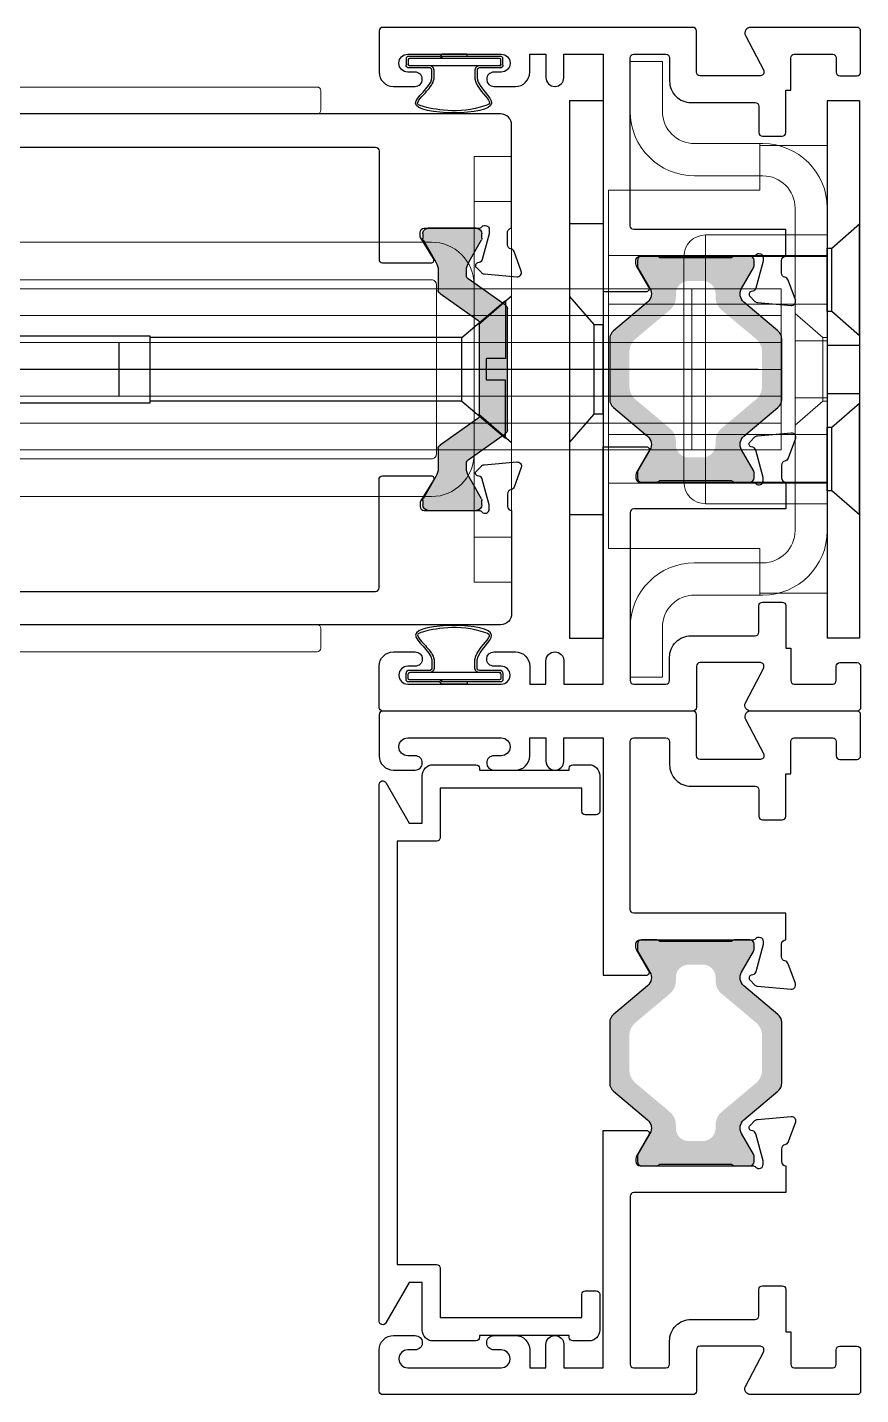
# Model space of a CAD drawing. Extents: x -26.6 to 43.3, y -2.7 to 27.6.
# Drawn here: x -24.236 to -21.911, y 1.838 to 5.654 of the extents above; entities that cross this region are included whole.
import ezdxf

# ---------------------------------------------------------------- set-up
doc = ezdxf.new("R2010")
doc.units = 0
doc.header["$LTSCALE"] = 0.25
doc.header["$MEASUREMENT"] = 0
doc.layers.get('0').update_dxf_attribs({"linetype": 'CONTINUOUS'})
for name, color, linetype in [('BACKUP PLATE', 6, 'CONTINUOUS'), ('DIM', 7, 'CONTINUOUS'), ('ELEV_FRAME', 1, 'CONTINUOUS'), ('FRAME', 1, 'CONTINUOUS'), ('I-STRUT', 7, 'CONTINUOUS'), ('SEAL', 7, 'CONTINUOUS'), ('STRIKE PLATE', 3, 'CONTINUOUS'), ('VENT', 5, 'CONTINUOUS')]:
    doc.layers.add(name, color=color, linetype=linetype)

# ---------------------------------------------------------------- blocks, each defined once
blk = doc.blocks.new('24889_20mmX6mm_Std_I-Strut')
at = {"layer": 'I-STRUT'}
h = blk.add_hatch(color=256, dxfattribs=at)
h.dxf.hatch_style = 1
h.paths.add_polyline_path([(0.2523784126389996, 0.1091365112897353, -0.1034709422062629), (0.2559050000002117, 0.1124464773815816, -0.1377400364540632), (0.2620534174340188, 0.1141730000000507), (0.2757969243228908, 0.1141730000000507, -0.1316524975872456), (0.2994189243235938, 0.1078435041762624), (0.3615473138323653, 0.07197366176910425, 0.1316524975872446), (0.3656811638321793, 0.07086600000002363), (0.3779519999999836, 0.07086600000002363, 0.414213562373095), (0.3936999999998534, 0.08661399999989339), (0.3936999999998534, 0.2204720000002469, 0.4142135623730955), (0.3779520000000405, 0.2362200000000598), (0.3656811638321864, 0.2362200000000598, 0.1316524975874874), (0.3615473138321681, 0.2351123382309224), (0.2994189243235388, 0.1992424958237677, -0.1316524975874863), (0.2757969243230809, 0.1929130000000328), (0.2210639678734747, 0.1929130000000328, 0.2446984432288908), (0.2113889630786119, 0.1878765112899003), (0.1373218134201508, 0.0820976591402216, -0.2446984432288907), (0.1308718102233941, 0.07874000000003889), (-0.1308718102236215, 0.07874000000003889, -0.2446984432293208), (-0.1373218134203862, 0.08209765914023226), (-0.2113889630783996, 0.1878765112896374, 0.244698443229322), (-0.2210639678737483, 0.1929130000000328), (-0.275796924323422, 0.1929130000000328, -0.1316524975869027), (-0.2994189243231489, 0.199242495823543), (-0.3228340000000571, 0.2127611960686409), (-0.3615473138323573, 0.2351123382309188, 0.1316524975872779), (-0.3656811638323987, 0.2362200000000598), (-0.3779520000000804, 0.2362200000000598, 0.414213562373096), (-0.3937000000000808, 0.2204720000000595), (-0.3937000000000808, 0.08661400000009234, 0.4142135623730951), (-0.3779520000000121, 0.07086600000002363), (-0.365681163832293, 0.07086600000002363, 0.1316524975875585), (-0.3615473138322578, 0.07197366176916553), (-0.3228340000000571, 0.0943248039314426), (-0.2994189243229188, 0.1078435041766772, -0.1316524975869355), (-0.2757969243237097, 0.1141730000000507), (-0.2620534174340499, 0.1141730000000507, -0.2446984432288956), (-0.2523784126390938, 0.1091365112898695), (-0.1794867921009784, 0.005036488710274512, 0.2446984432288947), (-0.1698117873058429, 0), (0.1698117873058971, 0, 0.2446984432289624), (0.1794867921010113, 0.005036488710264742)])
for p, q in [((-0.3779519999998229, 0.2362200000000598), (-0.3656811638322779, 0.2362200000000598)), ((-0.3615473138322614, 0.2351123382308629), (-0.3228340000000571, 0.2127611960686409)), ((0.2994189243233905, 0.1992424958236825), (0.3615473138322614, 0.2351123382309765)), ((0.3656811638322779, 0.2362200000000598), (0.3779520000002776, 0.2362200000000598)), ((-0.3937000000000808, 0.08661400000005415), (-0.3937000000000808, 0.2204720000000862)), ((-0.3228340000000571, 0.2127611960686409), (-0.2994189243233905, 0.1992424958236825)), ((-0.2757969243236857, 0.1929130000000328), (-0.2210639678737607, 0.1929130000000328)), ((0.2210639678735333, 0.1929130000000328), (0.2757969243230036, 0.1929130000000328)), ((0.3936999999998534, 0.2204720000000862), (0.3936999999998534, 0.08661399999988362)), ((-0.2113889630784342, 0.1878765112896872), (-0.1373218134203853, 0.08209765914023137)), ((0.1373218134201579, 0.08209765914023137), (0.2113889630786616, 0.1878765112899714)), ((-0.3228340000000571, 0.0943248039314426), (-0.3615473138322614, 0.07197366176916375)), ((-0.2994189243227083, 0.1078435041767989), (-0.3228340000000571, 0.0943248039314426)), ((-0.26205341743389, 0.1141730000000507), (-0.2757969243234584, 0.1141730000000507)), ((-0.1794867921009882, 0.005036488710288722), (-0.2523784126390183, 0.109136511289762)), ((-0.1308718102236526, 0.07874000000003889), (0.1308718102234252, 0.07874000000003889)), ((0.2523784126390183, 0.109136511289762), (0.1794867921009882, 0.005036488710231879)), ((0.275796924323231, 0.1141730000000507), (0.2620534174341174, 0.1141730000000507)), ((0.3615473138322614, 0.07197366176916375), (0.2994189243238452, 0.1078435041761168)), ((-0.3656811638322779, 0.07086600000002363), (-0.3779520000000502, 0.07086600000002363)), ((0.3779520000000502, 0.07086600000002363), (0.3656811638320505, 0.07086600000002363)), ((0.1698117873058891, 0), (-0.1698117873058891, 0))]:
    blk.add_line(p, q, dxfattribs=at)
for centre, radius, start, end in [((-0.3779520000000804, 0.2204720000000595), 0.01574800000000032, 89.9999999990629, 179.9999999999031), ((-0.3656811638323987, 0.2279522999999708), 0.008267700000089029, 59.99999999925708, 89.99999999916287), ((0.3656811638321864, 0.2279523000000276), 0.008267700000032071, 89.99999999936603, 119.9999999992719), ((0.3779520000000405, 0.2204720000002469), 0.01574799999981291, 359.9999999994151, 89.99999999913717), ((-0.275796924323422, 0.2401569999996465), 0.04724399999961356, 239.9999999997735, 269.9999999996801), ((-0.2210639678737483, 0.1811019999997345), 0.01181100000029822, 35.00000000023322, 90.00000000006031), ((0.2210639678734747, 0.1811020000003136), 0.01181099999971878, 89.99999999971564, 144.9999999995447), ((0.2757969243230809, 0.2401570000009192), 0.04724400000088647, 269.9999999999063, 299.9999999998129), ((-0.3779520000000121, 0.08661400000009234), 0.01574800000006871, 180.000000000139, 269.9999999998611), ((-0.2757969243237097, 0.06692900000148416), 0.04724399999856654, 89.99999999969518, 119.9999999996015), ((-0.2620534174340499, 0.1023620000002179), 0.01181099999983255, 34.99999999939556, 89.99999999922444), ((-0.1308718102236215, 0.0866140000000728), 0.007874000000034072, 214.9999999999444, 269.9999999997738), ((0.1308718102233941, 0.0866140000000728), 0.00787400000003391, 270.0000000002262, 325.0000000000555), ((0.2620534174345508, 0.1023619999996725), 0.01181100000055548, 121.3702958165582, 144.9999999998312), ((0.2620534174340188, 0.1023620000003547), 0.01181099999969604, 89.99999999952175, 121.3702958160773), ((0.2757969243228908, 0.06692899999859758), 0.04724400000145335, 59.9999999996811, 89.99999999958744), ((0.3779519999999836, 0.08661399999989339), 0.01574799999986976, 270.0000000002423, 359.9999999999644), ((-0.365681163832293, 0.07913370000008424), 0.00826770000006075, 270.0000000001046, 300.0000000000101), ((0.3656811638321793, 0.07913369999965969), 0.008267699999636058, 239.9999999992012, 269.9999999991075), ((-0.1698117873058429, 0.01181100000005131), 0.01181100000005131, 214.9999999999474, 269.999999999776), ((0.1698117873058971, 0.01181100000002289), 0.01181100000002292, 269.9999999999612, 324.9999999997889)]:
    blk.add_arc(centre, radius, start, end, dxfattribs=at)
blk = doc.blocks.new('3779-1_HP-T_Archetype_Narrow_Lock_Stile_Component-1')
blk.add_lwpolyline([(1.799853492247337, -0.08212515230280815), (0.3799995363863218, -0.08212515230280815, -0.4069682863416407), (0.3699995363863309, -0.07177215230279899), (0.3699995363863309, 0.2307069947063951, 0.414213562372991), (0.35999953638634, 0.2407069947063789), (0.2246336315193389, 0.240706994706386, 0.5855240683226153), (0.2180215598165773, 0.2289244215091912), (0.2539181075542842, 0.1701164358818232, -0.1378721067473927), (0.2556198210885441, 0.1640623971744617), (0.2556198210884872, 0.1554949733912281, -0.414213562373095), (0.244000000000085, 0.1438751523028259), (0.09156144873702488, 0.1438751523028259, 0.2134217652831125), (0.08290054545693692, 0.1400018786066397, -0.6885002580705702), (0.06261982108856046, 0.1477484259988842), (0.06261982108844677, 0.1563840906715654, -0.06554346282006429), (0.06301508150346535, 0.1593863915949782), (0.08235895380892089, 0.2315787058540764, -0.2679491924326888), (0.09057540809669717, 0.2397951601418455), (0.09496352270639363, 0.2409709519077978, 0.5773502691912592), (0.09843620489937166, 0.2539311782904861), (0.08434705279614718, 0.2680203303935969, 0.1763269807084208), (0.07714333264596007, 0.271379480266873), (-0.01448036064698499, 0.2793955147403722, 0.5486187866278737), (-0.02641215491621551, 0.2638456977052215), (-0.02641215491621551, 0.2637827213566197), (-0.006522843722677862, 0.2092002643124715, 0.2637246696222756), (0.002198108204538585, 0.2017644569215165, -0.3595082375524397), (0.01161982108851589, 0.1903544366565484), (0.01161982108851589, 0.1554949733912281, -0.4142135623730951), (0, 0.1438751523028259), (0, -0.1438751523028259, 0.414213562373095), (0.03125, -0.1751251523028259), (1.990000000000009, -0.1751251523028259, -0.4142135623730836)], format="xyb")
blk = doc.blocks.new('3773-1_Lock_Stile_Component-1')
blk.add_lwpolyline([(1.799853492247301, 0.08212515230282413), (0.3799995363863147, 0.0821251523028268, 0.4069682863404949), (0.3699995363863238, 0.07177215230282297), (0.3699995363863238, -0.2307069947063871, -0.4142135623729389), (0.3599995363863187, -0.2407069947063869), (0.2246336315193176, -0.2407069947063851, -0.5855240683225988), (0.218021559816556, -0.2289244215091921), (0.2539181075542487, -0.1701164358818241, 0.1378721067473114), (0.2556198210885228, -0.1640623971744626), (0.2556198210884659, -0.155494973391229, 0.414213562373095), (0.2440000000000637, -0.1438751523028268), (0.09156144873703198, -0.1438751523028232, -0.2134217652828743), (0.08290054545694403, -0.1400018786066672, 0.6885002580699497), (0.06261982108856756, -0.147748425998885), (0.06261982108841124, -0.1563840906715663, 0.06554346281953567), (0.06301508150345825, -0.1593863915949507), (0.08235895380892799, -0.2315787058540772, 0.2679491924323066), (0.09057540809669007, -0.2397951601418535), (0.09496352270638653, -0.2409709519077987, -0.5773502691901508), (0.09843620489936455, -0.2539311782904869), (0.08434705279614008, -0.2680203303935995, -0.1763269807082887), (0.07714333264595297, -0.271379480266889), (-0.0144803606469921, -0.2793955147403784, -0.5486187866275178), (-0.02641215491622262, -0.2638456977052219), (-0.02641215491622262, -0.2637827213566206), (-0.006522843722684968, -0.2092002643124742, -0.2637246696226841), (0.002198108204531479, -0.2017644569215258, 0.3595082375517106), (0.01161982108850879, -0.1903544366565493), (0.01161982108850879, -0.155494973391229, 0.4142135623730951), (-7.105427357601002e-15, -0.1438751523028268), (-7.105427357601002e-15, 0.1438751523028268, -0.414213562373095), (0.03124999999999289, 0.1751251523028268), (3.205000107734925, 0.1751251523028268, -0.9999999999999999)], format="xyb")
blk = doc.blocks.new('3780-HP1-T-Archetype_Narrow_Lock_Stile')
for name, p in [('3773-1_Lock_Stile_Component-1', (0.05778911099981054, 0.5378748476971731)), ('3779-1_HP-T_Archetype_Narrow_Lock_Stile_Component-1', (0.05778911099981043, -0.537874847697174))]:
    blk.add_blockref(name, p)
at = {"layer": 'I-STRUT', "rotation": 270}
blk.add_blockref('24889_20mmX6mm_Std_I-Strut', (0.0697891109998105, 4.161632797335193e-16), dxfattribs=at)
blk = doc.blocks.new('HP1-T-Archetype-Narrow-Lock-Stile')
at = {"color": 7, "linetype": 'Continuous', "lineweight": 15}
for p, q in [((0.8058891193579396, 0.7779999854048291), (0.8058891193579396, 0.7230000341022914)), ((0.9308891086807356, 0.7879999698841543), (0.8158891038372684, 0.7879999698841543)), ((2.055889049252085, 0.7879999698841543), (0.9308891086807356, 0.7879999698841543)), ((0.2733891109997928, 0.5937499999999981), (0.3783891123015892, 0.5937499999999981)), ((0.2733891109997928, 0.4687500106772101), (0.2733891109997928, 0.5937499999999981)), ((0.3783891123015892, 0.5937499999999981), (0.3783891123015892, 0.4687500106772101)), ((0.3783891123015892, 0.4687500106772101), (0.2733891109997928, 0.4687500106772101)), ((0.2733891109997928, -0.4687500106772103), (0.2733891109997928, 0.4687500106772101)), ((0.3783891123015892, -0.4687500106772103), (0.3783891123015892, 0.4687500106772101)), ((2.073389113756517, 0.3549999990097082), (0.4968891117128282, 0.354999999009708)), ((0.483389114332613, -0.2364999995984985), (0.483389114332613, 0.2364999995984806)), ((0.4968800804103757, 0.2499999969786922), (2.073389113756517, 0.2499999969786927)), ((-0.4786100610082582, 0.2249999991141335), (-0.4786100610082582, -0.2249999991141559)), ((-0.4786100610082582, 0.2249999991141353), (1.921389938991742, 0.2249999991141304)), ((-0.2290772836321975, -0.2249999991141555), (-0.229077283632201, 0.2249999991141317)), ((1.921389938991742, 0.1499999963538964), (-0.4786100610082582, 0.1499999963539013)), ((1.921389938991742, 0.07499999817694901), (-0.4786100610082582, 0.07499999817694324)), ((1.369370224460997, -9.006684287271582e-15), (-0.4786100610082582, -9.450773497121645e-15)), ((-0.4786100610082582, -0.07499999817696569), (1.921389938991742, -0.07499999817697058)), ((-0.4786100610082582, -0.1499999963539184), (1.921389938991742, -0.1499999963539179)), ((1.921389938991742, -0.2249999991141519), (-0.4786100610082582, -0.2249999991141577)), ((2.073389113756517, -0.2499999969787102), (0.4968800804051372, -0.2499999969787102)), ((0.4968891117128282, -0.3549999990097296), (2.073389113756517, -0.3549999990097296)), ((0.2733891109997928, -0.4687500106772103), (0.3783891123015892, -0.4687500106772103)), ((0.2733891109997928, -0.5937500000000019), (0.2733891109997928, -0.4687500106772103)), ((0.3783891123015892, -0.4687500106772103), (0.3783891123015892, -0.5937500000000019)), ((0.3783891123015892, -0.5937500000000019), (0.2733891109997928, -0.5937500000000019)), ((0.8058891193579405, -0.7779999854048488), (0.8058891193579405, -0.7230000341023112)), ((0.9308891086807356, -0.7879999698841741), (0.8158891038372693, -0.7879999698841741)), ((2.055889049252085, -0.7879999698841741), (0.9308891086807356, -0.7879999698841741))]:
    blk.add_line(p, q, dxfattribs=at)
at = {"color": 7, "ltscale": 0.5}
for p, q in [((0.3659937677810894, 0.1249997873375718), (0.273389110999799, 0.2054997873375582)), ((0.2733891109998061, -0.2055002126624147), (0.3659937677810894, -0.1250002126624282))]:
    blk.add_line(p, q, dxfattribs=at)
at = {"color": 7}
for p, q in [((0.4124302516958891, 0.08872478733755416), (0.2909253379725611, 0.1924997873375548)), ((0.2909253379725611, 0.1924997873375548), (0.2909253379725611, 0.02999978733755514)), ((0.4124302516958891, 0.08872478733755416), (1.281672598428571, 0.08872478733755416)), ((0.4124302516958891, -0.08872521266244617), (0.4124302516958891, 0.08872478733755416)), ((1.369370242385683, 0.07499950690410793), (1.369370206536077, -0.07500049309588354)), ((0.2909253379725611, 0.02999978733755514), (0.3439253379725584, 0.02999978733755514)), ((0.3439253379725584, -0.03000021266244536), (0.3439253379725584, 0.02999978733755514)), ((-0.4141108890002019, -9.006684287271582e-15), (0.2733891109997928, -1.901256929670581e-15)), ((0.01888911099981483, -7.230327447871332e-15), (1.984851224711935, -7.230327447871332e-15)), ((0.2909253379725594, -0.192500212662445), (0.2909253379725611, -0.03000021266244536)), ((0.2909253379725611, -0.03000021266244536), (0.3439253379725584, -0.03000021266244536)), ((0.4124302516958891, -0.08872521266244617), (0.2909253379725594, -0.192500212662445)), ((0.4124302516958891, -0.08872521266244617), (1.281672598428571, -0.08872521266244617))]:
    blk.add_line(p, q, dxfattribs=at)
blk.add_lwpolyline([(2.717238877351675, -0.09304976382623632), (1.281672598428571, -0.09304976382622433), (1.281672598428571, 0.09305023617377538), (2.717238877351675, 0.09305023617376339), (2.735088877351678, 0.07520023617376413), (2.735088877351678, -0.07519976382623351)], close=True, dxfattribs=at)
at = {"color": 7, "linetype": 'Continuous', "lineweight": 15}
for centre, radius, start, end in [((0.8158891123015946, 0.7779999999999879), 0.01000000000000156, 90, 179.9999999999992), ((0.8158891123015946, 0.7229999999999882), 0.01000000000000156, 179.9999999999992, 270), ((0.4968891123015982, 0.2364999999999905), 0.1184999999999974, 89.99999999999395, 180.0000000000008), ((0.4968891123015982, 0.2364999999999905), 0.01350000000000051, 89.99999999994728, 180.0000000000008), ((0.4968891123015982, -0.2365000000000085), 0.1185000000000009, 180.0000000000008, 270), ((0.4968891123015982, -0.2365000000000085), 0.01350000000000406, 180.0000000000008, 270.0000000000151), ((0.8158891123015954, -0.723000000000008), 0.01000000000000156, 90, 180.0000000000008), ((0.8158891123015954, -0.7780000000000077), 0.01000000000000156, 180.0000000000008, 270)]:
    blk.add_arc(centre, radius, start, end, dxfattribs=at)
blk.add_blockref('3780-HP1-T-Archetype_Narrow_Lock_Stile', (0.2155999999999985, -1.110223024625157e-16))
blk = doc.blocks.new('DFADFFADF DFD')
at = {"layer": 'BACKUP PLATE'}
for p, q in [((155.2193205440105, 38.50107561744738), (155.3093205440105, 38.50107561744738)), ((155.2193205440105, 38.50107561744738), (155.2193205440105, 37.00107561744738)), ((155.3093205440105, 38.50107561744738), (155.3093205440105, 37.00107561744738)), ((155.2969704114979, 38.08957561744739), (155.2193205440105, 38.15707561744739)), ((155.2193205440105, 37.84507561744739), (155.2193205440105, 38.1567272505126)), ((155.3093205440105, 38.08957561744739), (155.2969704114979, 38.08957561744739)), ((155.2969704114979, 37.91257561744739), (155.2969704114979, 38.08921934246597)), ((155.3093205440105, 37.91257561744739), (155.3093205440105, 38.08921934246597)), ((155.2193205440105, 37.84507561744739), (155.2969704114979, 37.91257561744739)), ((155.2969704114979, 37.91257561744739), (155.3093205440105, 37.91257561744739)), ((155.3093205440105, 37.81907561744739), (155.2193205440105, 37.81907561744739)), ((155.3093205440105, 37.81907561744739), (155.2193205440105, 37.81907561744739)), ((155.2193205440105, 37.81907561744739), (155.2193205440105, 37.68342450345674)), ((155.2193205440105, 37.81907561744739), (155.2193205440105, 37.68342450345674)), ((155.3093205440105, 37.81907561744739), (155.3093205440105, 37.68342450345674)), ((155.3093205440105, 37.81907561744739), (155.3093205440105, 37.68342450345674)), ((155.2193205440105, 37.68307561744739), (155.3093205440105, 37.68307561744739)), ((155.2193205440105, 37.68307561744739), (155.3093205440105, 37.68307561744739)), ((155.2969704114979, 37.58957561744739), (155.2193205440105, 37.65707561744739)), ((155.2193205440105, 37.34507561744739), (155.2193205440105, 37.6567272505126)), ((155.3093205440105, 37.58957561744739), (155.2969704114979, 37.58957561744739)), ((155.2969704114979, 37.41257561744739), (155.2969704114979, 37.58921934246597)), ((155.3093205440105, 37.41257561744739), (155.3093205440105, 37.58921934246597)), ((155.2193205440105, 37.34507561744739), (155.2969704114979, 37.41257561744739)), ((155.2969704114979, 37.41257561744739), (155.3093205440105, 37.41257561744739)), ((155.2193205440105, 37.00107561744738), (155.3093205440105, 37.00107561744738))]:
    blk.add_line(p, q, dxfattribs=at)
blk = doc.blocks.new('FDFDF')
at = {"color": 7, "linetype": 'Continuous', "lineweight": 15}
for p, q in [((156.2104054665689, 38.3760756174474), (156.3984054665689, 38.3760756174474)), ((156.2104054665689, 38.3760756174474), (156.2104054665689, 37.1260756174474)), ((156.2104054665689, 38.12607561744739), (156.2104054665689, 38.3760756174474)), ((156.3984054665689, 38.3760756174474), (156.3984054665689, 38.2510756174474)), ((156.3984054665689, 38.2510756174474), (156.8204054665689, 38.2510756174474)), ((156.8204054665689, 38.2510756174474), (156.8204054665689, 37.2510756174474)), ((156.5504054665689, 38.12607561744739), (156.2104054665689, 38.12607561744739)), ((156.2104054665689, 38.1260756174474), (156.2104054665689, 38.0660756174474)), ((156.5504054665689, 38.0660756174474), (156.5504054665689, 38.1260756174474)), ((156.8204054665689, 38.0690756174474), (156.2104054665689, 38.0690756174474)), ((156.2104054665689, 37.93311359111374), (156.2104054665689, 38.06903764378105)), ((156.2104054665689, 37.43607561744739), (156.2104054665689, 38.0660756174474)), ((156.2104054665689, 38.0660756174474), (156.5504054665689, 38.0660756174474)), ((156.5504054665689, 38.0660756174474), (156.5504054665689, 37.43607561744739)), ((156.6104054665689, 38.0660756174474), (156.5504054665689, 38.0660756174474)), ((156.6104054665689, 38.0660756174474), (156.6104054665689, 37.43607561744739)), ((156.8204054665689, 37.93311359111374), (156.8204054665689, 38.06903764378105)), ((156.2104054665689, 37.9330756174474), (156.8204054665689, 37.9330756174474)), ((156.8204054665689, 37.5690756174474), (156.2104054665689, 37.5690756174474)), ((156.2104054665689, 37.43311359111374), (156.2104054665689, 37.56903764378106)), ((156.8204054665689, 37.43311359111374), (156.8204054665689, 37.56903764378106)), ((156.2104054665689, 37.43607561744739), (156.2104054665689, 37.3760756174474)), ((156.5504054665689, 37.43607561744739), (156.2104054665689, 37.43607561744739)), ((156.5504054665689, 37.3760756174474), (156.5504054665689, 37.43607561744739)), ((156.6104054665689, 37.43607561744739), (156.5504054665689, 37.43607561744739)), ((156.2104054665689, 37.4330756174474), (156.8204054665689, 37.4330756174474)), ((156.5504054665689, 37.3760756174474), (156.2104054665689, 37.3760756174474)), ((156.2104054665689, 37.1260756174474), (156.2104054665689, 37.3760756174474)), ((156.3984054665689, 37.25107561744739), (156.8204054665689, 37.25107561744739)), ((156.3984054665689, 37.1260756174474), (156.3984054665689, 37.2510756174474)), ((156.3984054665689, 37.1260756174474), (156.2104054665689, 37.1260756174474))]:
    blk.add_line(p, q, dxfattribs=at)
for centre, start, end in [((156.5504054665689, 38.0660756174474), 0, 90), ((156.5504054665689, 38.0660756174474), 0, 90), ((156.5504054665689, 37.43607561744739), 270, 0), ((156.5504054665689, 37.43607561744739), 270, 0)]:
    blk.add_arc(centre, 0.06000000000000316, start, end, dxfattribs=at)
blk = doc.blocks.new('FDF')
at = {"color": 7, "linetype": 'Continuous', "lineweight": 15}
for p, q in [((158.3528240294217, 38.61007561744738), (158.2628240294217, 38.61007561744738)), ((158.2628240294217, 38.61007561744738), (158.2628240294217, 38.47107561744737)), ((158.3528240294217, 38.47107561744737), (158.3528240294217, 38.61007561744738)), ((157.9908240294217, 38.38107561744738), (157.9828240294217, 38.38107561744738)), ((158.1728240294217, 38.38107561744739), (157.9828240294217, 38.38107561744739)), ((157.9908240294217, 38.38107561744738), (157.9908240294217, 38.29107561744737)), ((157.9908240294217, 38.29107561744737), (157.9828240294217, 38.29107561744737)), ((157.9828240294217, 38.29107561744736), (158.1728240294217, 38.29107561744736)), ((157.8028240294217, 38.20107561744737), (157.8028240294217, 37.30107561744738)), ((157.8928240294217, 38.20107561744737), (157.8928240294217, 37.30107561744738)), ((157.8928240294217, 37.90707561744738), (157.8151741619342, 37.83957561744738)), ((157.8928240294217, 37.90707561744739), (157.8151741619342, 37.83957561744739)), ((157.8928240294217, 37.90707561744738), (157.8928240294217, 37.5959900961313)), ((157.8928240294217, 37.90707561744739), (157.8928240294217, 37.59599009613131)), ((157.8151741619342, 37.83957561744739), (157.8028240294217, 37.83957561744739)), ((157.8151741619342, 37.83957561744739), (157.8028240294217, 37.83957561744739)), ((157.8028240294217, 37.83957561744739), (157.8028240294217, 37.66356408932646)), ((157.8028240294217, 37.83957561744739), (157.8028240294217, 37.66356408932646)), ((157.8928240294217, 37.83057561744739), (157.8028240294217, 37.83057561744739)), ((157.8928240294217, 37.83057561744739), (157.8028240294217, 37.83057561744739)), ((157.8028240294217, 37.6715756174474), (157.8028240294217, 37.83057561744739)), ((157.8028240294217, 37.6715756174474), (157.8028240294217, 37.83057561744739)), ((157.8151741619342, 37.83957561744739), (157.8151741619342, 37.66356408932646)), ((157.8151741619342, 37.83957561744739), (157.8151741619342, 37.66356408932646)), ((157.8928240294217, 37.6715756174474), (157.8928240294217, 37.83057561744739)), ((157.8928240294217, 37.6715756174474), (157.8928240294217, 37.83057561744739)), ((157.8028240294217, 37.6715756174474), (157.8928240294217, 37.6715756174474)), ((157.8028240294217, 37.6715756174474), (157.8928240294217, 37.6715756174474)), ((157.8028240294217, 37.66257561744739), (157.8151741619342, 37.66257561744739)), ((157.8028240294217, 37.66257561744739), (157.8151741619342, 37.66257561744739)), ((157.8151741619342, 37.66257561744739), (157.8928240294217, 37.59507561744739)), ((157.8151741619342, 37.66257561744739), (157.8928240294217, 37.59507561744739)), ((157.9828240294217, 37.21107561744738), (157.9908240294217, 37.21107561744738)), ((158.1728240294217, 37.21107561744739), (157.9828240294217, 37.21107561744739)), ((157.9908240294217, 37.21107561744738), (157.9908240294217, 37.12107561744737)), ((157.9908240294217, 37.12107561744737), (157.9828240294217, 37.1210756174473)), ((157.9828240294217, 37.12107561744737), (158.1728240294217, 37.12107561744737)), ((158.2628240294217, 37.03107561744736), (158.2628240294217, 36.89207561744735)), ((158.3528240294217, 36.89207561744735), (158.3528240294217, 37.03107561744736)), ((158.2628240294217, 36.89207561744735), (158.3528240294217, 36.89207561744735))]:
    blk.add_line(p, q, dxfattribs=at)
for centre, radius, start, end in [((158.1728240294217, 38.47107561744737), 0.09000000000000075, 270, 0), ((158.1728240294217, 38.47107561744739), 0.09000000000000075, 270, 0), ((158.1728240294217, 38.47107561744737), 0.1800000000000095, 270, 0), ((158.1728240294217, 38.47107561744739), 0.1800000000000095, 270, 0), ((157.9828240294217, 38.20107561744737), 0.1800000000000095, 90, 180), ((157.9828240294217, 38.20107561744736), 0.1800000000000095, 90, 180), ((157.9828240294217, 38.20107561744737), 0.1800000000000095, 90, 180), ((157.9828240294217, 38.20107561744738), 0.1800000000000095, 90, 180), ((157.9828240294217, 38.20107561744737), 0.09000000000000075, 90, 180), ((157.9828240294217, 38.20107561744736), 0.09000000000000075, 90, 180), ((157.9828240294217, 38.20107561744737), 0.09000000000000075, 90, 180), ((157.9828240294217, 38.20107561744738), 0.08999999999999986, 90, 180), ((157.9828240294217, 37.30107561744738), 0.1800000000000814, 180, 270), ((157.9828240294217, 37.30107561744737), 0.1800000000000095, 180, 270), ((157.9828240294217, 37.30107561744739), 0.1800000000000823, 180, 270), ((157.9828240294217, 37.3010756174474), 0.1800000000000095, 180, 270), ((157.9828240294217, 37.30107561744738), 0.0900000000000043, 180, 270), ((157.9828240294217, 37.30107561744737), 0.0900000000000043, 180, 270), ((157.9828240294217, 37.30107561744739), 0.0900000000000043, 180, 270), ((157.9828240294217, 37.3010756174474), 0.0900000000000043, 180, 270), ((158.1728240294217, 37.03107561744736), 0.180000000000005, 0, 90), ((158.1728240294217, 37.03107561744739), 0.180000000000005, 0, 90), ((158.1728240294217, 37.03107561744736), 0.09000000000000075, 0, 90), ((158.1728240294217, 37.03107561744739), 0.09000000000000075, 0, 90)]:
    blk.add_arc(centre, radius, start, end, dxfattribs=at)
blk = doc.blocks.new('ERE')
at = {"layer": 'STRIKE PLATE'}
for p, q in [((162.944747456775, 38.50107561744741), (162.944747456775, 37.0010756174474)), ((163.038747456775, 38.50107561744741), (162.944747456775, 38.50107561744741)), ((163.038747456775, 38.50107561744741), (163.038747456775, 37.0010756174474)), ((162.944747456775, 38.1573256174474), (162.944747456775, 37.34482561744741)), ((162.944747456775, 38.1573256174474), (163.038747456775, 38.1573256174474)), ((163.038747456775, 37.95407561744741), (162.9709430912253, 37.8760756174474)), ((163.038747456775, 37.9540756174474), (162.9709430912253, 37.8760756174474)), ((162.9709430912253, 37.8760756174474), (162.944747456775, 37.8760756174474)), ((162.9709430912253, 37.8760756174474), (162.944747456775, 37.8760756174474)), ((162.944747456775, 37.62636702129858), (162.944747456775, 37.87578421359622)), ((162.944747456775, 37.62636702129858), (162.944747456775, 37.87578421359622)), ((162.9709430912253, 37.87578421359622), (162.9709430912253, 37.62636702129858)), ((162.9709430912253, 37.87578421359622), (162.9709430912253, 37.62636702129858)), ((162.944747456775, 37.62607561744741), (162.9709430912253, 37.62607561744741)), ((162.944747456775, 37.62607561744741), (162.9709430912253, 37.62607561744741)), ((162.9709430912253, 37.62607561744741), (163.038747456775, 37.5480756174474)), ((162.9709430912253, 37.62607561744741), (163.038747456775, 37.5480756174474)), ((162.944747456775, 37.34482561744741), (163.038747456775, 37.34482561744741)), ((163.038747456775, 37.0010756174474), (162.944747456775, 37.0010756174474))]:
    blk.add_line(p, q, dxfattribs=at)
blk = doc.blocks.new('3711-JAMB')
h = blk.add_hatch(color=7)
h.dxf.hatch_style = 1
edge = h.paths.add_edge_path(flags=16)
edge.add_arc((-0.9756627967922071, -0.7529946007007098), 0.04723978805936725, -50.00024801794848, 0, ccw=False)
edge.add_line((-0.9452978029907939, -0.7891825092799323), (-1.041083677434912, -0.8695556937262623))
edge.add_arc((-1.010718681749026, -0.9057436007236461), 0.04723978805936725, 129.9997549661711, 180.0000000046882)
edge.add_line((-1.05795846980844, -0.9057436007275115), (-1.057958469800255, -1.002256398380133))
edge.add_arc((-1.01071868174084, -1.002256398376268), 0.04723978805936725, 180.0000000046882, 230.0002480178599)
edge.add_line((-1.041083675542254, -1.038444306955377), (-0.9452978029907939, -1.118817490720041))
edge.add_arc((-0.9756627967922071, -1.155005399299149), 0.04723978805936725, 0, 50.00024801785992, ccw=False)
edge.add_line((-0.9284230087327927, -1.155005399299149), (-0.9284230087327927, -1.165118612414723))
edge.add_arc((-0.8929239754884151, -1.164623880090609), 0.03550248049539399, 180.7984510168757, 270)
edge.add_line((-0.8929239754884151, -1.200126360586047), (-0.8530366913850997, -1.200126360586047))
edge.add_arc((-0.8530366913850997, -1.164623880090609), 0.03550248049540163, 270, 359.2015489831243)
edge.add_line((-0.8175376581407221, -1.165118612414723), (-0.8175376581407221, -1.155005399299149))
edge.add_arc((-0.7702978700813077, -1.155005399299149), 0.04723978805936725, 129.99975198214, 180, ccw=False)
edge.add_line((-0.8006628638827209, -1.118817490720041), (-0.7048769913312611, -1.038444306955377))
edge.add_arc((-0.7352419851326744, -1.002256398376268), 0.04723978805936725, 309.99975198214, 359.9999999953118)
edge.add_line((-0.6880021970732599, -1.002256398380133), (-0.6880021970650745, -0.9057436007275115))
edge.add_arc((-0.7352419851244889, -0.9057436007236461), 0.04723978805936725, 359.9999999953118, 410.0002450338289)
edge.add_line((-0.7048769894386027, -0.8695556937262623), (-0.8006628638827209, -0.7891825092799323))
edge.add_arc((-0.7702978700813077, -0.7529946007007098), 0.04723978805936725, 180, 230.0002480179486, ccw=False)
edge.add_line((-0.8175376581407221, -0.7529946007007098), (-0.8175376573631041, -0.7428813848860969))
edge.add_arc((-0.8530366905701925, -0.7433761198925382), 0.03550248049539644, 0.7984553461754125, 89.99999999999994)
edge.add_line((-0.8530366905701925, -0.7078736393970999), (-0.8929239763033223, -0.7078736393970999))
edge.add_arc((-0.8929239763033223, -0.7433761198925382), 0.03550248049539646, 89.99999999999997, 179.2015489917656)
edge.add_line((-0.9284230087327927, -0.7428813875851361), (-0.9284230087327927, -0.7529946007007098))
edge = h.paths.add_edge_path()
edge.add_arc((-0.7190062874307892, -0.744033540721719), 0.03020996559096917, 149.9998669240504, 229.999849770356)
edge.add_line((-0.7384249396804847, -0.7671756660738325), (-0.6436804243341214, -0.8466761772877334))
edge.add_arc((-0.6630990765837298, -0.8698183026397673), 0.0302099655908522, -4.3875161281903274e-09, 49.99984977038582, ccw=False)
edge.add_line((-0.6328891109928776, -0.8698183026420807), (-0.6328891110067048, -1.038181697357921))
edge.add_arc((-0.6630990765978382, -1.038181697355154), 0.03020996559113343, 310.0001502295814, 359.99999999475364, ccw=False)
edge.add_line((-0.6436804243480623, -1.061323822707415), (-0.7384249396807832, -1.140824333909485))
edge.add_arc((-0.7190062874313096, -1.163966459261485), 0.03020996559073911, 130.0001502294605, 210.0001330757664)
edge.add_line((-0.7451688499972846, -1.179071502822332), (-0.7118015815510574, -1.236864997084616))
edge.add_arc((-0.722092189493682, -1.24280631421848), 0.01188258646566266, -8.757865543884691e-10, 30.000133075457086, ccw=False)
edge.add_line((-0.7102096030280194, -1.242806314218662), (-0.7102096030280052, -1.257059699991537))
edge.add_arc((-0.7220952982986635, -1.25707400472089), 0.01188570387870365, -89.93104314004029, 0.06895685987399247, ccw=False)
edge.add_line((-0.7220809935692927, -1.268959699991548), (-0.7650950439824413, -1.268959699991612))
edge.add_arc((-0.7650950439824825, -1.259048628467774), 0.009911071523837522, 216.8698979997665, 270.0000000002381, ccw=False)
edge.add_line((-0.7730239011648194, -1.264995271431054), (-0.9729367657086954, -1.264995271431012))
edge.add_arc((-0.9808656228910081, -1.259048628467727), 0.009911071523821091, 269.99999999962193, 323.13010200012695, ccw=False)
edge.add_line((-0.9808656228910735, -1.268959699991548), (-1.023879673304222, -1.268959699991534))
edge.add_arc((-1.023879673304169, -1.257077113525863), 0.01188258646567064, 179.9999999997773, 269.99999999974307, ccw=False)
edge.add_line((-1.035762259769839, -1.257077113525817), (-1.035762259769925, -1.242806314218662))
edge.add_arc((-1.023879673304436, -1.242806314218244), 0.01188258646548901, 149.9998669256889, 180.0000000020128, ccw=False)
edge.add_line((-1.034170281247029, -1.236864997084673), (-1.000803012800944, -1.179071502822474))
edge.add_arc((-1.026965575367072, -1.163966459261429), 0.0302099655909712, 329.9998669240538, 409.9998497703528)
edge.add_line((-1.007546923117374, -1.140824333909315), (-1.102280242524841, -1.061333217252958))
edge.add_arc((-1.082861590275159, -1.03819109190089), 0.03020996559092639, 180.0000000051516, 229.9998497703199, ccw=False)
edge.add_line((-1.113071555866085, -1.038191091903606), (-1.113071555880637, -0.8698089080795413))
edge.add_arc((-1.082861590282677, -0.8698089080975206), 0.03020996559796063, 130.0001501999785, 179.9999999659005, ccw=False)
edge.add_line((-1.102280242524884, -0.8466667827299972), (-1.007546923117374, -0.7671756660738325))
edge.add_arc((-1.026965575367058, -0.7440335407217112), 0.03020996559096764, 310.0001502296177, 390.0001330759343)
edge.add_line((-1.00080301280093, -0.7289284971606733), (-1.034170281247029, -0.6711350028984739))
edge.add_arc((-1.023879673304436, -0.665193685764903), 0.01188258646548903, 179.9999999979872, 210.0001330743111, ccw=False)
edge.add_line((-1.035762259769925, -0.6651936857644856), (-1.035762259769839, -0.6509228864573302))
edge.add_arc((-1.023879673304165, -0.6509228864572805), 0.01188258646567419, 90.0000000002741, 180.0000000002399, ccw=False)
edge.add_line((-1.023879673304222, -0.6390402999916063), (-0.9808656228910735, -0.6390402999915992))
edge.add_arc((-0.9808656228910081, -0.6489513715154203), 0.009911071523821091, 36.86989799987299, 90.00000000037812, ccw=False)
edge.add_line((-0.9729367657086954, -0.6430047285521354), (-0.7730239011648194, -0.6430047285520928))
edge.add_arc((-0.7650950439824825, -0.6489513715153727), 0.009911071523837522, 89.99999999976188, 143.1301020002335, ccw=False)
edge.add_line((-0.7650950439824413, -0.6390402999915352), (-0.7220809935692927, -0.6390402999915992))
edge.add_arc((-0.7220952982986528, -0.6509259952622467), 0.01188570387869289, -0.06895685982317445, 89.93104314009167, ccw=False)
edge.add_line((-0.7102096030280052, -0.6509402999915892), (-0.7102096030280194, -0.6651936857644856))
edge.add_arc((-0.7220921894936819, -0.6651936857646672), 0.01188258646566254, -30.000133075457427, 8.757865543884691e-10, ccw=False)
edge.add_line((-0.7118015815510574, -0.6711350028985308), (-0.7451688499969151, -0.7289284971606733))
for points in [[(-1.037261145540924, -0.2099999999999937), (-1.03902393579024, -0.2100000000000009, 0.414213562373095), (-1.049023935790231, -0.2199999999999989), (-1.049023935790231, -0.2938894786397661, -0.414213562373095), (-1.059023935790236, -0.3038894786397712), (-1.114023935790229, -0.3038894786397641, -0.414213562373095), (-1.124023935790234, -0.2938894786397661), (-1.124023935790234, -0.1750000000017131), (-1.137999999999991, -0.1750000000017131), (-1.137999999999991, -0.08499999999999375, 0.414213562373095), (-1.147999999999996, -0.07499999999998863), (-1.254999999999995, -0.07499999999998863, 0.4142135623734071), (-1.264999999999986, -0.08499999999999375), (-1.264999999999986, -0.125, -0.4142135623734072), (-1.274999999999991, -0.1349999999999909), (-1.323000000000008, -0.1349999999999909, -0.4142135623731991), (-1.332999999999998, -0.125), (-1.332999999999998, -0.009999999999990905, -0.4142135623734072), (-1.322999999999993, 0), (-1.025999999999982, 0, -0.5466243487299829), (-1.01145784931164, -0.02267276954174235), (-1.06249777376177, -0.1208295190363948, 0.5466243487300386), (-1.053408929581554, -0.1349999999999909), (-0.8849999999999909, -0.1349999999999909, 0.414213562373095), (-0.875, -0.125), (-0.875, -0.009999999999990905, -0.414213562373095), (-0.8649999999999807, 0), (0, 0, -0.4142135623730951), (0.01000000000001933, -0.009999999999990905), (0.01000000000001933, -0.125, -0.414213562373095), (-0.03000000000000114, -0.164999999999992), (-0.0899999999999892, -0.164999999999992, -0.4142135623733031), (-0.1099999999999994, -0.144999999999996, -0.4142135623733031), (-0.0899999999999892, -0.1250000000000142), (-0.06949999999999079, -0.125, 0.4142135623732649), (-0.04499999999997328, -0.1004999999999967), (-0.04499999999998749, -0.09950000000000614, 0.4142135623730102), (-0.069500000000005, -0.07500000000000284), (-0.3305000000000007, -0.07499999999998863, 0.4142135623730951), (-0.3549999999999898, -0.09950000000000614), (-0.3549999999999898, -0.1004999999999967, 0.4142135623732649), (-0.3305000000000007, -0.125), (-0.3099999999999881, -0.125, -0.4142135623733033), (-0.2899999999999778, -0.144999999999996), (-0.289999999999992, -0.1454999999999984, -0.414213562373095), (-0.3094999999999857, -0.164999999999992), (-0.3699999999999903, -0.164999999999992, -0.414213562373069), (-0.4099999999999824, -0.125), (-0.4099999999999966, -0.07499999999998863), (-0.4549999999999841, -0.07499999999998863), (-0.4549999999999841, -0.1399999999999864, -0.414213562373095), (-0.4799999999999898, -0.164999999999992), (-0.4804999999999922, -0.164999999999992, -0.4142135623732223), (-0.5049999999999955, -0.140500000000003), (-0.5049999999999955, -0.07499999999998863), (-0.6149999999999807, -0.07499999999998863), (-0.6149999999999807, -0.7372091800336591), (-0.7357753174103294, -0.7372091800333891, -0.58552406831656), (-0.742495577204167, -0.7252338179260676), (-0.7080116826952931, -0.6654636038216495, 0.1378721067450862), (-0.7062821253710254, -0.6593105076754853), (-0.7062821253708123, -0.6506029019247705, 0.414213562373095), (-0.7180920723856516, -0.6387929549101443), (-1.031622375139605, -0.6387929549103575, -0.2134217652853582), (-1.040424989918307, -0.63485630590489, 0.688500258071923), (-1.061037551711607, -0.6427296039147166), (-1.06103755171182, -0.6490480929042803, 0.06554346281317074), (-1.060635137525324, -0.652104732113088), (-1.040317407671282, -0.7279315322232875, 0.2679491924333423), (-1.031966514051319, -0.7362824258426315), (-1.027506600199573, -0.7374774561577695, -0.5773502691876686), (-1.023977097259277, -0.7506497404566232), (-1.038296778995317, -0.764969422192884, -0.1763269807095452), (-1.04561836791153, -0.7683835351745927), (-1.138741227106422, -0.7765307296692043, -0.5486187866238441), (-1.150868251872353, -0.760726483297816), (-1.130653507636993, -0.7051869299720934, -0.2637246696261774), (-1.1217898616827, -0.6976294563563528, 0.3595082375526705), (-1.112213988775594, -0.6860327429695587), (-1.11221398877538, -0.6506029019247705, 0.414213562373095), (-1.12402393579022, -0.6387929549099169), (-1.12402393579023, -0.5637929549104044), (-0.6999999999999922, -0.563792954910113, 0.4142135623728947), (-0.6899999999999977, -0.553792954910115), (-0.6899999999999977, -0.08499999999998664, 0.414213562373095), (-0.6999999999999993, -0.07499999999998863), (-0.789999999999992, -0.07499999999998863, 0.4142135623734071), (-0.799999999999983, -0.08499999999999375), (-0.799999999999983, -0.1500000000000057, -0.414213562373147), (-0.8599999999999852, -0.2099999999999937), (-1.039023935790237, -0.2099999999999937)], [(-1.037261145540924, -1.698000000000008), (-1.03902393579024, -1.698, -0.414213562373095), (-1.049023935790231, -1.688000000000002), (-1.049023935790231, -1.614110521360235, 0.414213562373095), (-1.059023935790236, -1.60411052136023), (-1.114023935790229, -1.604110521360237, 0.414213562373095), (-1.124023935790234, -1.614110521360235), (-1.124023935790234, -1.732999999998288), (-1.137999999999991, -1.732999999998288), (-1.137999999999991, -1.823000000000008, -0.414213562373095), (-1.147999999999996, -1.833000000000013), (-1.254999999999995, -1.833000000000013, -0.4142135623734071), (-1.264999999999986, -1.823000000000008), (-1.264999999999986, -1.783000000000001, 0.4142135623734072), (-1.274999999999991, -1.77300000000001), (-1.323000000000008, -1.77300000000001, 0.4142135623731991), (-1.332999999999998, -1.783000000000001), (-1.332999999999998, -1.89800000000001, 0.4142135623734072), (-1.322999999999993, -1.908000000000001), (-1.025999999999982, -1.908000000000001, 0.5466243487299829), (-1.01145784931164, -1.885327230458259), (-1.06249777376177, -1.787170480963606, -0.5466243487300386), (-1.053408929581554, -1.77300000000001), (-0.8849999999999909, -1.77300000000001, -0.414213562373095), (-0.875, -1.783000000000001), (-0.875, -1.89800000000001, 0.414213562373095), (-0.8649999999999807, -1.908000000000001), (0, -1.908000000000001, 0.4142135623730951), (0.01000000000001933, -1.89800000000001), (0.01000000000001933, -1.783000000000001, 0.414213562373095), (-0.03000000000000114, -1.743000000000009), (-0.0899999999999892, -1.743000000000009, 0.4142135623733031), (-0.1099999999999994, -1.763000000000005, 0.4142135623733031), (-0.0899999999999892, -1.782999999999987), (-0.06949999999999079, -1.783000000000001, -0.4142135623732649), (-0.04499999999997328, -1.807500000000005), (-0.04499999999998749, -1.808499999999995, -0.4142135623730102), (-0.069500000000005, -1.832999999999998), (-0.3305000000000007, -1.833000000000013, -0.4142135623730951), (-0.3549999999999898, -1.808499999999995), (-0.3549999999999898, -1.807500000000005, -0.4142135623732649), (-0.3305000000000007, -1.783000000000001), (-0.3099999999999881, -1.783000000000001, 0.4142135623733033), (-0.2899999999999778, -1.763000000000005), (-0.289999999999992, -1.762500000000003, 0.414213562373095), (-0.3094999999999857, -1.743000000000009), (-0.3699999999999903, -1.743000000000009, 0.414213562373069), (-0.4099999999999824, -1.783000000000001), (-0.4099999999999966, -1.833000000000013), (-0.4549999999999841, -1.833000000000013), (-0.4549999999999841, -1.768000000000015, 0.414213562373095), (-0.4799999999999898, -1.743000000000009), (-0.4804999999999922, -1.743000000000009, 0.4142135623732223), (-0.5049999999999955, -1.767499999999998), (-0.5049999999999955, -1.833000000000013), (-0.6149999999999807, -1.833000000000013), (-0.6149999999999807, -1.170790819966342), (-0.7357753174103294, -1.170790819966612, 0.58552406831656), (-0.742495577204167, -1.182766182073934), (-0.7080116826952931, -1.242536396178352, -0.1378721067450862), (-0.7062821253710254, -1.248689492324516), (-0.7062821253708123, -1.257397098075231, -0.414213562373095), (-0.7180920723856516, -1.269207045089857), (-1.031622375139605, -1.269207045089644, 0.2134217652853582), (-1.040424989918307, -1.273143694095111, -0.688500258071923), (-1.061037551711607, -1.265270396085285), (-1.06103755171182, -1.258951907095721, -0.06554346281317074), (-1.060635137525324, -1.255895267886913), (-1.040317407671282, -1.180068467776714, -0.2679491924333423), (-1.031966514051319, -1.17171757415737), (-1.027506600199573, -1.170522543842232, 0.5773502691876686), (-1.023977097259277, -1.157350259543378), (-1.038296778995317, -1.143030577807117, 0.1763269807095452), (-1.04561836791153, -1.139616464825409), (-1.138741227106422, -1.131469270330797, 0.5486187866238441), (-1.150868251872353, -1.147273516702185), (-1.130653507636993, -1.202813070027908, 0.2637246696261774), (-1.1217898616827, -1.210370543643648, -0.3595082375526705), (-1.112213988775594, -1.221967257030443), (-1.11221398877538, -1.257397098075231, -0.414213562373095), (-1.12402393579022, -1.269207045090084), (-1.12402393579023, -1.344207045089597), (-0.6999999999999922, -1.344207045089888, -0.4142135623728947), (-0.6899999999999977, -1.354207045089886), (-0.6899999999999977, -1.823000000000015, -0.414213562373095), (-0.6999999999999993, -1.833000000000013), (-0.789999999999992, -1.833000000000013, -0.4142135623734071), (-0.799999999999983, -1.823000000000008), (-0.799999999999983, -1.757999999999996, 0.414213562373147), (-0.8599999999999852, -1.698000000000008), (-1.039023935790237, -1.698000000000008)]]:
    blk.add_lwpolyline(points, format="xyb")
at = {"color": 7}
blk.add_lwpolyline([(-0.7451688499969151, -0.7289284971606733, 0.3639701495037725), (-0.7384249396804847, -0.7671756660738325), (-0.6436804243341214, -0.8466761772877334, -0.2216939749458995), (-0.6328891109928776, -0.8698183026420807), (-0.6328891110067048, -1.038181697357921, -0.2216939749019481), (-0.6436804243480623, -1.061323822707415), (-0.7384249396807832, -1.140824333909485, 0.363970149503774), (-0.7451688499972846, -1.179071502822332), (-0.7118015815510574, -1.236864997084616, -0.1316530883066159), (-0.7102096030280194, -1.242806314218662), (-0.7102096030280052, -1.257059699991537, -0.4142135623726596), (-0.7220809935692927, -1.268959699991548), (-0.7650950439824413, -1.268959699991612, -0.23606797587055), (-0.7730239011648194, -1.264995271431054), (-0.9729367657086954, -1.264995271431012, -0.2360679758707013), (-0.9808656228910735, -1.268959699991548), (-1.023879673304222, -1.268959699991534, -0.41421356237292), (-1.035762259769839, -1.257077113525817), (-1.035762259769925, -1.242806314218662, -0.1316530883065768), (-1.034170281247029, -1.236864997084673), (-1.000803012800944, -1.179071502822474, 0.3639701495037401), (-1.007546923117374, -1.140824333909315), (-1.102280242524841, -1.061333217252958, -0.2216939749019308), (-1.113071555866085, -1.038191091903606), (-1.113071555880637, -0.8698089080795413, -0.2216939749053818), (-1.102280242524884, -0.8466667827299972), (-1.007546923117374, -0.7671756660738325, 0.3639701495038271), (-1.00080301280093, -0.7289284971606733), (-1.034170281247029, -0.6711350028984739, -0.1316530883065768), (-1.035762259769925, -0.6651936857644856), (-1.035762259769839, -0.6509228864573302, -0.41421356237292), (-1.023879673304222, -0.6390402999916063), (-0.9808656228910735, -0.6390402999915992, -0.2360679758707014), (-0.9729367657086954, -0.6430047285521354), (-0.7730239011648194, -0.6430047285520928, -0.2360679758705498), (-0.7650950439824413, -0.6390402999915352), (-0.7220809935692927, -0.6390402999915992, -0.4142135623726595), (-0.7102096030280052, -0.6509402999915892), (-0.7102096030280194, -0.6651936857644856, -0.1316530883066175), (-0.7118015815510574, -0.6711350028985308)], format="xyb", close=True, dxfattribs=at)
blk = doc.blocks.new('JAMB-STRIKE-PLATE')
at = {"layer": 'DIM'}
for name, p in [('FDF', (-159.0428240294218, -38.70557030850222)), ('DFADFFADF DFD', (-156.5493205440105, -38.70574475150693)), ('ERE', (-163.5597474567751, -38.70557030850222)), ('FDFDF', (-157.450405466569, -38.70557030850222))]:
    blk.add_blockref(name, p, dxfattribs=at)
at = {"layer": 'ELEV_FRAME'}
blk.add_blockref('3711-JAMB', (-1.421233440033957e-14, 0), dxfattribs=at)
blk = doc.blocks.new('3710 Jamb Filler')
blk.add_lwpolyline([(-0.1199999999999999, 0.7740000000000007, 0.4142135623730929), (-0.1499999999999999, 0.8040000000000009), (-0.2700000000000002, 0.804, 0.414213562373095), (-0.2800000000000002, 0.7940000000000003), (-0.28, 0.7890000000000013), (-0.5299999999999996, 0.7890000000000004), (-0.53, 0.7939999999999994, 0.4142135623731016), (-0.54, 0.8039999999999992), (-0.585, 0.804, 0.4142135623730929), (-0.615, 0.7739999999999998), (-0.6149999999999993, 0.674000000000001, 0.4142135623730885), (-0.6049999999999995, 0.6640000000000013), (-0.5749999999999993, 0.6639999999999995, 0.4142135623731015), (-0.5649999999999993, 0.6739999999999993), (-0.565, 0.7390000000000001), (-0.1699999999999999, 0.7390000000000001), (-0.1700000000000002, 0.6009999999999989, 0.4142135623731015), (-0.1600000000000001, 0.5909999999999991), (-0.0499999999999996, 0.5909999999999991), (-0.0499999999999996, -0.5909999999999995), (-0.1600000000000001, -0.5909999999999995, 0.414213562373095), (-0.1700000000000002, -0.6009999999999993), (-0.1699999999999999, -0.7390000000000008), (-0.565, -0.7390000000000008), (-0.5649999999999993, -0.6739999999999997, 0.4142135623731016), (-0.5749999999999993, -0.6639999999999999), (-0.6049999999999995, -0.6640000000000017, 0.4142135623730819), (-0.6149999999999993, -0.6740000000000015), (-0.615, -0.7740000000000002, 0.4142135623730951), (-0.585, -0.8040000000000005), (-0.54, -0.8039999999999996, 0.414213562373095), (-0.53, -0.7939999999999998), (-0.5299999999999996, -0.7890000000000008), (-0.28, -0.7890000000000017), (-0.2800000000000002, -0.7940000000000007, 0.4142135623730885), (-0.2700000000000002, -0.8040000000000005), (-0.1499999999999999, -0.8040000000000009, 0.414213562373095), (-0.1199999999999999, -0.7740000000000011), (-0.1199999999999999, -0.6409999999999993), (-0.08390083445627305, -0.6409999999999993), (-0.01866025403784444, -0.7540000000000007, 0.7673269879789528), (2.220446049250313e-16, -0.7490000000000008), (2.220446049250313e-16, 0.7490000000000003, 0.7673269879789648), (-0.01866025403784421, 0.7540000000000002), (-0.08390083445627328, 0.6409999999999985), (-0.1199999999999999, 0.6409999999999989)], format="xyb", close=True)
blk = doc.blocks.new('*U101')
for points in [[(-0.07000050745255493, 0.03800000000000381, 0.4142138742021425), (-0.06300050000000113, 0.04500000000000171), (-0.06300050000000113, 0.06787695482248779)], [(-0.1349994999999993, 0.03099999999999881), (-0.1349994999999993, 0.01299999999999812, 0.414213562373095), (-0.1279995000000014, 0.006000000000000227), (0.03500050000000243, 0.006000000000000227)], [(-0.1290005000000036, 0.02850000000000108), (-0.1290005000000036, 0.01550000000000296, 0.414213562373095), (-0.1255005000000011, 0.01200000000000045), (0.1255005000000011, 0.01200000000000045, 0.414213562373095), (0.1290005000000036, 0.01550000000000296), (0.1290005000000036, 0.02850000000000108)], [(-0.03500050000000243, 0.006000000000000227), (-0.03500050000000243, 0), (0.03500050000000243, 0), (0.04099949999999808, 0.006000000000000227), (0.1279995000000014, 0.006000000000000227, 0.414213562373095), (0.1349994999999993, 0.01299999999999812), (0.1349994999999993, 0.03099999999999881)]]:
    blk.add_lwpolyline(points, format="xyb")
blk.add_lwpolyline([(0.04099949999999808, 0.01200000000000045), (0.03500050000000243, 0.006000000000000227), (0.03500050000000243, 0.01200000000000045)])
for points, knots in [([(-0.06299950000001076, 0.06787103265832428), (-0.06736204526915657, 0.09372174869385219), (-0.1473373046065945, 0.1487833917584709), (4.999999987376214e-07, 0.1714465067086479), (0.1565816213357891, 0.148783391758478), (0.06736304526913983, 0.09372174869384509), (0.06300049999999402, 0.06787103265831718)], [0, 0, 0, 0, 0.07884656622567832, 0.1679420206551867, 0.257037475084695, 0.3358840413103805, 0.3358840413103805, 0.3358840413103805, 0.3358840413103805]), ([(-0.05708315627303762, 0.06886946988927889), (-0.06126943349728009, 0.09367569127919495), (-0.08758325916865317, 0.1147003516181897), (-0.100405128331559, 0.1379899788120085), (-0.09885162475349318, 0.1403016329627675), (0.0004527178512603313, 0.1685658643841919), (0.09476287504199377, 0.1457465963452762), (0.1018913368455614, 0.1403625801575998), (0.1036076243900297, 0.1346934020896953), (0.09975622474707535, 0.1277028382056997), (0.08310026074644128, 0.1091237356775636), (0.07204138189712239, 0.09846917796809151), (0.06096476924799532, 0.08111801471225988), (0.05815548064290255, 0.07521771394387855), (0.05708415627302088, 0.06886946988927178)], [2.571230290416112, 2.571230290416112, 2.571230290416112, 2.571230290416112, 2.634787229387279, 2.634787229387279, 2.6774865757634, 2.6774865757634, 2.790318317183601, 2.823939729945244, 2.823939729945244, 2.857561142706888, 2.857561142706888, 2.891182555468531, 2.891182555468531, 2.907114331726492, 2.907114331726492, 2.907114331726492, 2.907114331726492])]:
    blk.add_open_spline(points, degree=3, knots=knots)
for points, weights in [([(-0.07000049999998481, 0.03200000000001069), (-0.06238527631083457, 0.03200000000001069), (-0.05700049999998669, 0.03738477631085857), (-0.05700049999998669, 0.04500000000000881)], [0.9999999999999999, 0.8047378541243649, 0.8047378541243649, 0.9999999999999999]), ([(0.05700050000001511, 0.04500000000000171), (0.0570005000000009, 0.04150610317812919), (0.05833755728727396, 0.03827816377158654), (0.06080811673791686, 0.03580760695123786)], [1, 0.9492529537701293, 0.9492529537701293, 1]), ([(0.06300050000000113, 0.04500000000000171), (0.06300050000000823, 0.04089949493662459), (0.06589999493662191, 0.03800000000001802), (0.07000050000000613, 0.03800000000001802)], [1, 0.8047378541243649, 0.8047378541243649, 0.9999999999999999]), ([(0.06080811673791686, 0.03580760695123786), (0.06327867618855976, 0.03333705013087496), (0.06650661701859661, 0.03199999628022709), (0.07000051384046202, 0.03200000000001069)], [1, 0.9492529537701294, 0.9492529537701294, 1]), ([(0.1329492481162262, 0.03594974682038554), (0.1342795477602153, 0.03461944682811691), (0.1349995004925262, 0.03288132621221249), (0.1349994999999993, 0.03099999816740251)], [1, 0.9492530049764754, 0.9492530049764754, 1])]:
    blk.add_rational_spline(points, weights, degree=3)
for points in [[(-0.05700050000001511, 0.06836081405096905), (-0.05702702049363495, 0.06853054229537037), (-0.05705457258016366, 0.06870009424222445), (-0.05708315627303762, 0.06886946988927889)], [(-0.05700049999998669, 0.04500000000000881), (-0.05700050000001511, 0.05278693801698608), (-0.05700050000001511, 0.06057387603397757), (-0.05700050000001511, 0.06836081405096905)], [(0.05708415627302088, 0.06886946988927178), (0.05705498201452031, 0.06869659478415002), (0.05702709659458094, 0.0685233874934923), (0.05700050000001511, 0.06834984802069499)], [(0.05700050000001511, 0.06834984802069499), (0.05700050000001511, 0.06056656534711635), (0.05700050000001511, 0.05278328267355903), (0.05700050000001511, 0.04500000000000171)], [(0.06300049999999402, 0.06787103265831718), (0.06300050000000113, 0.0602473551056022), (0.06300050000000113, 0.05262367755280195), (0.06300050000000113, 0.04500000000000171)]]:
    blk.add_open_spline(points, degree=3)
for points, weights, degree, knots in [([(-0.1349994999999993, 0.0310000018325951), (-0.134999498167403, 0.0379999999999967), (-0.1279995000000014, 0.0379999999999967), (-0.09899999999999665, 0.0379999999999967), (-0.07000049999999902, 0.0379999999999967)], [1, 0.707106873746602, 1, 1, 1], 2, [0, 0, 0, 1.570796064995511, 1.570796064995511, 2.570796064995511, 2.570796064995511, 2.570796064995511]), ([(-0.1290005000000037, 0.02849999908370648), (-0.1290005003795472, 0.02994974682038534), (-0.1279753740581171, 0.03097487341019445), (-0.1269502477366871, 0.03200000000000358), (-0.1255005000000012, 0.03200000000000358), (-0.0277500000000046, 0.03200000000000358), (0.07000049999999902, 0.03200000000000358), (0.09775049999999652, 0.03200000000000358), (0.125500499999994, 0.03200000000000358), (0.1290004990837019, 0.03200000000000358), (0.1290005000000036, 0.02850000091629568)], [1, 0.9238795074647129, 1, 0.9238795074647129, 1, 1, 1, 1, 1, 0.707106873746602, 1], 2, [0, 0, 0, 0.7853982942971411, 0.7853982942971411, 1.570796588594282, 1.570796588594282, 2.570796588594282, 2.570796588594282, 3.570796588594282, 3.570796588594282, 5.141592653589793, 5.141592653589793, 5.141592653589793]), ([(0.07000050000000613, 0.03800000000001802), (0.08933349999999507, 0.0379999999999967), (0.1086664999999982, 0.0379999999999967), (0.1279995000000014, 0.0379999999999967), (0.1298808280448114, 0.0379999999999967), (0.1316189484722371, 0.03728004681263997), (0.1329492481162262, 0.03594974682038554)], [0.9999999999999999, 1, 1, 1, 0.9492530049764752, 0.9492530049764752, 1], 3, [2.906680368105277, 2.906680368105277, 2.906680368105277, 2.906680368105277, 3.906680368105277, 3.906680368105277, 3.906680368105277, 4.692078662402418, 4.692078662402418, 4.692078662402418, 4.692078662402418])]:
    blk.add_rational_spline(points, weights, degree=degree, knots=knots)

msp = doc.modelspace()

# ---------------------------------------------------------------- block references
at = {"layer": 'FRAME', "xscale": -1}
for name, p in [('JAMB-STRIKE-PLATE', (-23.2440676584364, 5.654304000962178)), ('3711-JAMB', (-23.2440676584364, 3.746304000962176)), ('3710 Jamb Filler', (-23.25406765843639, 2.792304000962169))]:
    msp.add_blockref(name, p, dxfattribs=at)
at = {"layer": 'SEAL', "rotation": 180}
msp.add_blockref('*U101', (-23.04406765843638, 5.579304000962182), dxfattribs=at)
at = {"layer": 'SEAL', "xscale": -1}
msp.add_blockref('*U101', (-23.04406765843638, 3.821304000962165), dxfattribs=at)
at = {"layer": 'VENT', "xscale": -1}
msp.add_blockref('HP1-T-Archetype-Narrow-Lock-Stile', (-22.61117854743658, 4.699809309907333), dxfattribs=at)

doc.saveas('drawing.dxf')
